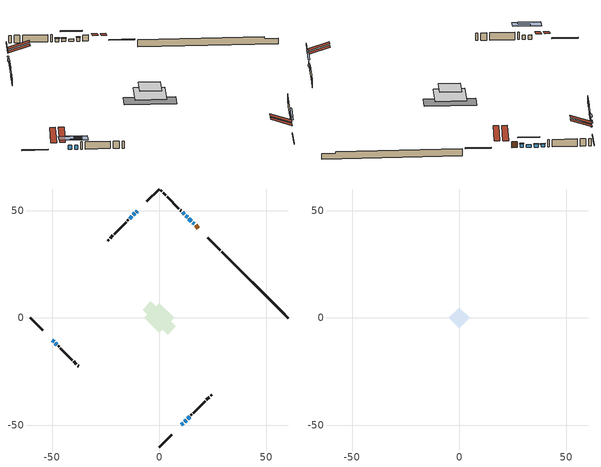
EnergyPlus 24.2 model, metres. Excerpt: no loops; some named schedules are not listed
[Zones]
conditioned space
 floor adiabatic (AdiabaticFloorConstruction): -6.9,0 0,6.9 6.9,0 0,-6.9 z0.92
 floor foundation (Slab1 construction): -7.76,3.92 -3.92,7.76 7.76,-3.92 3.92,-7.76 z-1.52
 wall outside (RimJoist1 construction): 0,-60.22 5.82,-54.4 / -60.22,0 -54.4,-5.82 / 0,60.22 -5.82,54.4 / 28.53,31.69 22.71,37.51 z0.92:1.22
 wall outside (AdiabaticWallConstruction 1): 18.24,41.99 16.95,43.27 z0.92:2.95
 wall outside (AdiabaticWallConstruction): 16.29,43.93 15.64,44.58 z0.92:2.06; -49.93,-10.29 -49.1,-11.12 / -10.29,49.93 -10.76,49.46 / -48.45,-11.78 -47.83,-12.39 z0.92:2.34; 14.99,45.23 13.87,46.35 / 11.85,-48.37 12.53,-47.69 z0.92:1.71; 10.29,-49.93 11.19,-49.03 z0.92:1.43; 13.22,47 12.37,47.85 / 13.19,-47.03 14.14,-46.08 z0.92:1.86; 11.72,48.51 10.91,49.32 / -11.42,48.8 -12.1,48.12 z0.92:1.89; -12.76,47.46 -13.8,46.42 z0.92:2.95
 wall outside (Wall1 construction): 14.8,-45.42 15.18,-45.05 / -47.18,-13.05 -46.8,-13.42 / -14.46,45.76 -14.83,45.39 / 10.25,49.97 9.87,50.35 z0.92:3.36
 wall outside (Wall2 construction): 15.83,-44.39 21.38,-38.84 / -46.14,-14.08 -40.6,-19.63 / -15.49,44.73 -21.04,39.18 / 9.22,51 3.67,56.55 z0.92:3.36
 wall outside (Wall3 construction): 22.04,-38.18 23.28,-36.94 / -39.94,-20.28 -38.7,-21.52 / -21.7,38.53 -22.94,37.29 / 3.01,57.21 1.77,58.45 z0.92:3.36
 wall outside (Wall4 construction): 23.94,-36.29 24.39,-35.83 / -38.04,-22.18 -37.58,-22.64 / -23.59,36.63 -24.05,36.17 / 1.11,59.11 0.66,59.57 z0.92:3.36
 wall foundation (FoundationWall1 construction): 29.19,31.04,-1.52 29.19,31.04,0.92 57.12,3.1,0.92 57.12,3.1,0.32 60.22,0,0.32 60.22,0,-1.52
 window (WindowConstruction): 16.29,43.93 15.64,44.58 z0.92:2.06
 window (WindowConstruction 8): -49.93,-10.3 -49.1,-11.12 z0.92:2.34
 window (WindowConstruction 9): 14.99,45.23 13.87,46.35 z0.92:1.71
 window (WindowConstruction 10): 10.3,-49.93 11.19,-49.03 z0.92:1.43
 window (WindowConstruction 11): 11.85,-48.37 12.53,-47.69 z0.92:1.71
 window (WindowConstruction 1): 13.22,47.01 12.37,47.85 z0.92:1.86
 window (WindowConstruction 2): 11.72,48.51 10.91,49.32 z0.92:1.89
 window (WindowConstruction 3): -10.3,49.93 -10.76,49.46 z0.92:2.34
 window (WindowConstruction 4): -11.42,48.8 -12.1,48.12 z0.92:1.89
 window (WindowConstruction 5): -12.76,47.46 -13.8,46.42 z0.92:2.95
 window (WindowConstruction 6): 13.19,-47.03 14.14,-46.08 z0.92:1.86
 window (WindowConstruction 7): -48.44,-11.78 -47.83,-12.39 z0.92:2.34
 door (Door): 18.23,41.99 16.95,43.27 z0.92:2.95
 ceiling adiabatic (AdiabaticFloorConstruction): 0,-6.9 6.9,0 0,6.9 -6.9,0 z0.92
 roof outside (Roof2 construction): 9.64,-50.58,3.36 4.89,-45.83,5.6 3.63,-47.08,5.6 8.39,-51.84,3.36; -50.58,-9.64,3.36 -45.83,-4.89,5.6 -47.08,-3.63,5.6 -51.84,-8.39,3.36; -9.64,50.58,3.36 -4.89,45.83,5.6 -3.63,47.08,5.6 -8.39,51.84,3.36; 18.89,41.33,3.36 14.14,36.58,5.6 15.39,35.33,5.6 20.14,40.08,3.36
attic - vented
 floor to conditioned space (Floor1 construction Reversed): -4.88,0 0,4.88 4.88,0 0,-4.88 z3.36
 roof outside (Roof1 construction): 7.73,-52.49,3.36 2.98,-47.74,5.6 1.72,-48.99,5.6 6.48,-53.75,3.36; -52.49,-7.73,3.36 -47.74,-2.98,5.6 -48.99,-1.72,5.6 -53.75,-6.48,3.36; -7.73,52.49,3.36 -2.98,47.74,5.6 -1.72,48.99,5.6 -6.48,53.75,3.36; 20.8,39.42,3.36 16.05,34.67,5.6 17.3,33.42,5.6 22.05,38.17,3.36
shading: 15.5,44.72 16.43,43.79 16.72,44.08 15.79,45.01 z2.26; -46.94,-13.28 -52.08,-8.14 -54.24,-10.3 -49.1,-15.44 z5.39; 12.01,48.21 16.85,43.37 17.15,43.66 12.3,48.51 z4.35; 13.06,-47.16 8.43,-51.79 8.72,-52.08 13.35,-47.45 z4.07; 14.4,-45.82 9.98,-50.24 10.27,-50.53 14.69,-46.11 z4.35; 12.23,47.99 13.36,46.86 13.65,47.15 12.52,48.28 z2.06; 10.76,49.46 11.86,48.36 12.15,48.66 11.06,49.75 z2.09; -10.9,49.32 -10.15,50.07 -10.44,50.36 -11.2,49.61 z2.54; -12.25,47.98 -11.28,48.94 -11.57,49.24 -12.54,48.27 z2.09; -13.94,46.28 -12.62,47.6 -12.91,47.9 -14.23,46.57 z3.15; 14.29,-45.94 13.05,-47.17 13.34,-47.46 14.58,-46.23 z2.06; -45.68,-14.55 -50.6,-9.62 -52.76,-11.78 -47.83,-16.7 z5.39
[Building]
Building 1: Terrain=Suburbs
[Site:Location]
Edmonton Intl AP_AB: Latitude {deg}=53.31; Longitude {deg}=-113.58; Time Zone {hr}=-7; Elevation {m}=723; Keep Site Location Information=Yes
[Site:GroundTemperature:Shallow]
-1.56185, -3.61833, -3.78302, -2.80711, 1.11059, 5.01004, 8.39065, 10.5322, 10.7141, 8.97234, 5.67794, 1.89811
[Site:WaterMainsTemperature]
Calculation Method=Schedule; Temperature Schedule=mains temperature schedule
[Material] Roughness=Rough; Thermal Absorptance=0.9
Name | Thickness {m} | Conductivity {W/m-K} | Density {kg/m3} | Specific Heat {J/kg-K} | Solar Absorptance | Visible Absorptance
asphalt or fiberglass shingles | 0.00635 | 0.162714 | 1121.4 | 1465.45 | 0.4 | 0.4
ceiling loosefill ins | 0.169333 | 0.0480833 | 16.02 | 1046.75 | 0.7 | 0.7
ceiling stud and cavity | 0.1397 | 0.159632 | 65.682 | 1177.47 | 0.7 | 0.7
concrete 4.0 in. | 0.1016 | 1.803125 | 2242.8 | 837.4 | 0.7 | 0.7
concrete 8.0 in. | 0.2032 | 1.803125 | 2242.8 | 837.4 | 0.7 | 0.7
door material | 0.04445 | 0.053851 | 512.64 | 1214.23 | 0.7 | 0.7
exterior vertical ins | 0.0460229 | 0.029427 | 32.04 | 1214.23 | 0.7 | 0.7
floor covering | 0.0127 | 0.0433444 | 54.468 | 1339.84 | 0.6 | 0.6
floor rigid ins; wall rigid ins 1 | 0.512978 | 0.029427 | 32.04 | 1214.23 | 0.7 | 0.7
floor stud and cavity | 0.1397 | 1.75129 | 37.0049 | 1207.88 | 0.7 | 0.7
furniture material conditioned space 1 | 0.1524 | 0.115458 | 640.8 | 1214.23 | 0.6 | 0.6
gypsum board | 0.0127 | 0.160291 | 801 | 837.4 | 0.6 | 0.6
gypsum board 1 | 0.0127 | 0.160291 | 801 | 837.4 | 0.7 | 0.7
osb sheathing 0.5 in. | 0.0127 | 0.115458 | 512.64 | 1214.23 | 0.7 | 0.7
osb sheathing 0.75 in. | 0.01905 | 0.115458 | 512.64 | 1214.23 | 0.7 | 0.7
osb sheathing 2.0 in. | 0.0508 | 0.115458 | 512.64 | 1214.23 | 0.7 | 0.7
rim joist stud and cavity | 0.0508 | 0.0296634 | 125.044 | 1163.47 | 0.6 | 0.6
roof stud and cavity | 0.2032 | 0.118385 | 78.34581 | 1123.46 | 0.7 | 0.7
wall rigid ins | 0.051816 | 0.029427 | 32.04 | 1214.23 | 0.7 | 0.7
wall stud and cavity | 0.1397 | 0.34952 | 139.0536 | 1170.24 | 0.7 | 0.7
wall stud and cavity 1 | 0.1397 | 0.217966 | 139.0536 | 1170.24 | 0.7 | 0.7
wall stud and cavity 2 | 0.1397 | 0.413238 | 139.0536 | 1170.24 | 0.7 | 0.7
wall stud and cavity 3 | 0.1397 | 0.306335 | 139.0536 | 1170.24 | 0.7 | 0.7
wall stud and cavity 4 | 0.0889 | 0.380278 | 52.3479 | 1209.89 | 0.7 | 0.7
wall stud and cavity 5 | 0.0889 | 0.391764 | 83.0341 | 1211.67 | 0.7 | 0.7
wood siding | 0.0254 | 0.102417 | 544.68 | 1172.36 | 0.4 | 0.4
wood siding 1; wood siding 2; wood siding 3 | 0.0254 | 0.102417 | 544.68 | 1172.36 | 0.7 | 0.7
[WindowMaterial:SimpleGlazingSystem]
Name | U-Factor {W/m2-K} | Solar Heat Gain Coefficient
WindowMaterial | 2.26779 | 0.39
WindowMaterial 1 | 2.99742 | 0.54
WindowMaterial 10 | 3.006501 | 0.5
WindowMaterial 11 | 3.02467 | 0.5
WindowMaterial 2 | 3.00026 | 0.54
WindowMaterial 3 | 2.97414 | 0.55
WindowMaterial 4 | 3.01842 | 0.52
WindowMaterial 5 | 2.98833 | 0.58
WindowMaterial 6 | 2.986628 | 0.55
WindowMaterial 7 | 2.2712 | 0.39
WindowMaterial 8 | 2.01455 | 0.44
WindowMaterial 9 | 2.98606 | 0.55
[Construction]
AdiabaticFloorConstruction: floor stud and cavity, floor rigid ins, osb sheathing 0.75 in., floor covering
AdiabaticWallConstruction: wood siding 2, wall rigid ins 1, wall stud and cavity 4, gypsum board
AdiabaticWallConstruction 1: wood siding 3, wall rigid ins 1, wall stud and cavity 4, gypsum board
Door: door material
Floor1 construction Reversed: gypsum board, ceiling stud and cavity, ceiling loosefill ins
FoundationWall1 construction: concrete 8.0 in., gypsum board 1
furniture construction conditioned space 1: furniture material conditioned space 1
PartitionWallConstruction: gypsum board, wall stud and cavity 5, gypsum board
RimJoist1 construction: wood siding 1, osb sheathing 2.0 in., rim joist stud and cavity
Roof1 construction: asphalt or fiberglass shingles
Roof2 construction: asphalt or fiberglass shingles, osb sheathing 0.75 in., roof stud and cavity, gypsum board
Slab1 construction: concrete 4.0 in.
Wall1 construction: wood siding, wall rigid ins, osb sheathing 0.5 in., wall stud and cavity, gypsum board
Wall2 construction: wood siding, wall rigid ins, osb sheathing 0.5 in., wall stud and cavity 1, gypsum board
Wall3 construction: wood siding, wall rigid ins, osb sheathing 0.5 in., wall stud and cavity 2, gypsum board
Wall4 construction: wood siding, wall rigid ins, osb sheathing 0.5 in., wall stud and cavity 3, gypsum board
WindowConstruction: WindowMaterial
WindowConstruction 1: WindowMaterial 1
WindowConstruction 10: WindowMaterial 10
WindowConstruction 11: WindowMaterial 11
WindowConstruction 2: WindowMaterial 2
WindowConstruction 3: WindowMaterial 3
WindowConstruction 4: WindowMaterial 4
WindowConstruction 5: WindowMaterial 5
WindowConstruction 6: WindowMaterial 6
WindowConstruction 7: WindowMaterial 7
WindowConstruction 8: WindowMaterial 8
WindowConstruction 9: WindowMaterial 9
[Zone] Multiplier=1; Part of Total Floor Area=Yes
Name | Volume {m3}
attic - vented | 17.3249
conditioned space | 487.4
[Space]
Name | Zone | Volume {m3}
attic - vented 1 | attic - vented | 17.3249
conditioned space 1 | conditioned space | 487.4
[ZoneInfiltration:EffectiveLeakageArea]
infil attic - vented 1: Zone or Space=attic - vented 1; Schedule=Always On Discrete; Effective Air Leakage Area {cm2}=1656.7; Stack Coefficient=0.000155813; Wind Coefficient=8.43377e-06
[ZoneMixing]
whole house fan mix: Zone or Space=attic - vented; Schedule=Always On Continuous; Design Flow Rate Calculation Method=Flow/Zone; Design Flow Rate {m3/s}=0; Source Zone or Space=conditioned space
[SurfaceProperty:ExposedFoundationPerimeter]
Slab1: Exposed Perimeter Calculation Method=TotalExposedPerimeter; Total Exposed Perimeter {m}=43.891
[InternalMass] Zone or ZoneList=conditioned space; Space or SpaceList=conditioned space 1
Name | Construction | Surface Area {m2}
furniture mass conditioned space 1 | furniture construction conditioned space 1 | 73.968
partition wall mass | PartitionWallConstruction | 184.92
[Lights]
interior lighting: Zone or ZoneList or Space or SpaceList=conditioned space 1; Schedule=interior lighting schedule; Design Level Calculation Method=LightingLevel; Lighting Level {W}=343.2; Return Air Fraction=0; Fraction Radiant=0.6; Fraction Visible=0.2; Fraction Replaceable=1
[People]
occupants: Zone or ZoneList or Space or SpaceList=conditioned space 1; Number of People Schedule=occupants schedule; Number of People Calculation Method=People; Number of People=3; Fraction Radiant=0.314171; Sensible Heat Fraction=0.56303; Activity Level Schedule=occupants activity schedule; Carbon Dioxide Generation Rate {m3/s-W}=0; Enable ASHRAE 55 Comfort Warnings=No; Mean Radiant Temperature Calculation Type=EnclosureAveraged
[ElectricEquipment] Zone or ZoneList or Space or SpaceList=conditioned space 1; Design Level Calculation Method=EquipmentLevel
Name | Schedule | Design Level {W} | Fraction Latent | Fraction Radiant | Fraction Lost
clothes dryer | clothes dryer schedule | 140.772 | 0.015 | 0.081 | 0.85
clothes washer | clothes washer schedule | 32.1985 | 0.03 | 0.162 | 0.7
cooking range | cooking range schedule | 215.147 | 0.08 | 0.432 | 0.2
dishwasher | dishwasher schedule | 66.8632 | 0.3 | 0.18 | 0.4
fridge | fridge schedule | 72.9452 | 0 | 0.6 | 0
mech vent bath fan 0 | mech vent bath fan 0 schedule | 50.2 | 0 | 0 | 1
mech vent bath fan 1 | mech vent bath fan 1 schedule | 50.2 | 0 | 0 | 1
mech vent house fan | mech vent house fan schedule | 0 | 0 | 0 | 1
mech vent house fan cfis | mech vent house fan cfis schedule | 0 | 0 | 0 | 0
mech vent range fan 0 | mech vent range fan 0 schedule | 57 | 0 | 0 | 1
misc plug loads | misc plug loads schedule | 494.7 | 0.045 | 0.513 | 0.1
whole house fan | Always On Discrete | 0 | 0 | 0 | 1
[OtherEquipment] Zone or ZoneList or Space or SpaceList=conditioned space 1; Design Level Calculation Method=EquipmentLevel
Name | Fuel Type | Schedule | Design Level {W} | Fraction Latent | Fraction Radiant | Fraction Lost
clothes dryer 1 | Electricity | clothes dryer schedule | 0 | 0.015 | 0.081 | 0.85
cooking range 1 | Electricity | cooking range schedule | 0 | 0.08 | 0.432 | 0.2
general water use latent | None | general water use schedule | 62.594 | 1 | 0 | 0
general water use sensible | None | general water use schedule | -61.6891 | 0 | 0.6 | 0
mech vent house fan latent load | None | Always On Discrete | 0 | 1 | 0 | 0
mech vent house fan sensible load | None | Always On Discrete | 0 | 0 | 0 | 0
water heater energy adjustment1 | NaturalGas | Always On Discrete | 0.01 | 0 | 0 | 1
[ZoneInfiltration:DesignFlowRate] Zone or ZoneList or Space or SpaceList=conditioned space 1; Schedule=Always On Discrete; Design Flow Rate Calculation Method=Flow/Zone; Design Flow Rate {m3/s}=0
infil flow; natural vent flow; whole house fan flow
[Foundation:Kiva]
Foundation Kiva 1: Initial Indoor Air Temperature {C}=18; Wall Height Above Grade {m}=0.919978; Wall Depth Below Slab {m}=0.2032; Custom Block Material Name 1=exterior vertical ins; Custom Block Depth 1 {m}=2.43998; Custom Block X Position 1 {m}=0.2159; Custom Block Z Position 1 {m}=0
[Foundation:Kiva:Settings]
Soil Conductivity {W/m-K}=0.849921; Soil Density {kg/m3}=1842.3; Soil Specific Heat {J/kg-K}=418.7; Ground Solar Absorptivity=0.9; Ground Thermal Absorptivity=0.9; Ground Surface Roughness {m}=0.03; Far-Field Width {m}=40; Deep-Ground Boundary Condition=ZeroFlux; Deep-Ground Depth {m}=40; Minimum Cell Dimension {m}=0.2; Maximum Cell Growth Coefficient=3; Simulation Timestep=Timestep
[Exterior:Lights]
exterior lighting: Schedule=exterior lighting schedule; Design Level {W}=75.6
[Schedule:Constant]
Name | Hourly Value
Always On Continuous; mech vent house fan schedule; mech vent house fan cfis schedule; Always On Discrete | 1
occupants activity schedule | 117.228
fridge schedule | 0
[Schedule:Week:Daily]
interior lighting schedule Week Rule - Jan1-Jan27: interior lighting schedule day, interior lighting schedule day, interior lighting schedule day, interior lighting schedule day, interior lighting schedule day, interior lighting schedule day, interior lighting schedule day, interior lighting schedule default day, interior lighting schedule default day, interior lighting schedule default day, interior lighting schedule default day, interior lighting schedule default day
interior lighting schedule Week Rule - Jan28-Feb3: interior lighting schedule day, interior lighting schedule day, interior lighting schedule day, interior lighting schedule day, interior lighting schedule day 1, interior lighting schedule day 1, interior lighting schedule day 1, interior lighting schedule default day, interior lighting schedule default day, interior lighting schedule default day, interior lighting schedule default day, interior lighting schedule default day
interior lighting schedule Week Rule - Feb4-Feb24: interior lighting schedule day 1, interior lighting schedule day 1, interior lighting schedule day 1, interior lighting schedule day 1, interior lighting schedule day 1, interior lighting schedule day 1, interior lighting schedule day 1, interior lighting schedule default day, interior lighting schedule default day, interior lighting schedule default day, interior lighting schedule default day, interior lighting schedule default day
interior lighting schedule Week Rule - Feb25-Mar3: interior lighting schedule day 1, interior lighting schedule day 1, interior lighting schedule day 1, interior lighting schedule day 1, interior lighting schedule day 2, interior lighting schedule day 2, interior lighting schedule day 2, interior lighting schedule default day, interior lighting schedule default day, interior lighting schedule default day, interior lighting schedule default day, interior lighting schedule default day
interior lighting schedule Week Rule - Mar4-Mar31: interior lighting schedule day 2, interior lighting schedule day 2, interior lighting schedule day 2, interior lighting schedule day 2, interior lighting schedule day 2, interior lighting schedule day 2, interior lighting schedule day 2, interior lighting schedule default day, interior lighting schedule default day, interior lighting schedule default day, interior lighting schedule default day, interior lighting schedule default day
interior lighting schedule Week Rule - Apr1-Apr28: interior lighting schedule day 3, interior lighting schedule day 3, interior lighting schedule day 3, interior lighting schedule day 3, interior lighting schedule day 3, interior lighting schedule day 3, interior lighting schedule day 3, interior lighting schedule default day, interior lighting schedule default day, interior lighting schedule default day, interior lighting schedule default day, interior lighting schedule default day
interior lighting schedule Week Rule - Apr29-May5: interior lighting schedule day 3, interior lighting schedule day 3, interior lighting schedule day 4, interior lighting schedule day 4, interior lighting schedule day 4, interior lighting schedule day 4, interior lighting schedule day 4, interior lighting schedule default day, interior lighting schedule default day, interior lighting schedule default day, interior lighting schedule default day, interior lighting schedule default day
interior lighting schedule Week Rule - May6-May26: interior lighting schedule day 4, interior lighting schedule day 4, interior lighting schedule day 4, interior lighting schedule day 4, interior lighting schedule day 4, interior lighting schedule day 4, interior lighting schedule day 4, interior lighting schedule default day, interior lighting schedule default day, interior lighting schedule default day, interior lighting schedule default day, interior lighting schedule default day
interior lighting schedule Week Rule - May27-Jun2: interior lighting schedule day 4, interior lighting schedule day 4, interior lighting schedule day 4, interior lighting schedule day 4, interior lighting schedule day 4, interior lighting schedule day 5, interior lighting schedule day 5, interior lighting schedule default day, interior lighting schedule default day, interior lighting schedule default day, interior lighting schedule default day, interior lighting schedule default day
interior lighting schedule Week Rule - Jun3-Jun30: interior lighting schedule day 5, interior lighting schedule day 5, interior lighting schedule day 5, interior lighting schedule day 5, interior lighting schedule day 5, interior lighting schedule day 5, interior lighting schedule day 5, interior lighting schedule default day, interior lighting schedule default day, interior lighting schedule default day, interior lighting schedule default day, interior lighting schedule default day
interior lighting schedule Week Rule - Jul1-Jul28: interior lighting schedule day 6, interior lighting schedule day 6, interior lighting schedule day 6, interior lighting schedule day 6, interior lighting schedule day 6, interior lighting schedule day 6, interior lighting schedule day 6, interior lighting schedule default day, interior lighting schedule default day, interior lighting schedule default day, interior lighting schedule default day, interior lighting schedule default day
interior lighting schedule Week Rule - Jul29-Aug4: interior lighting schedule day 6, interior lighting schedule day 6, interior lighting schedule day 6, interior lighting schedule day 7, interior lighting schedule day 7, interior lighting schedule day 7, interior lighting schedule day 7, interior lighting schedule default day, interior lighting schedule default day, interior lighting schedule default day, interior lighting schedule default day, interior lighting schedule default day
interior lighting schedule Week Rule - Aug5-Aug25: interior lighting schedule day 7, interior lighting schedule day 7, interior lighting schedule day 7, interior lighting schedule day 7, interior lighting schedule day 7, interior lighting schedule day 7, interior lighting schedule day 7, interior lighting schedule default day, interior lighting schedule default day, interior lighting schedule default day, interior lighting schedule default day, interior lighting schedule default day
interior lighting schedule Week Rule - Aug26-Sep1: interior lighting schedule day 7, interior lighting schedule day 7, interior lighting schedule day 7, interior lighting schedule day 7, interior lighting schedule day 7, interior lighting schedule day 7, interior lighting schedule day 8, interior lighting schedule default day, interior lighting schedule default day, interior lighting schedule default day, interior lighting schedule default day, interior lighting schedule default day
interior lighting schedule Week Rule - Sep2-Sep29: interior lighting schedule day 8, interior lighting schedule day 8, interior lighting schedule day 8, interior lighting schedule day 8, interior lighting schedule day 8, interior lighting schedule day 8, interior lighting schedule day 8, interior lighting schedule default day, interior lighting schedule default day, interior lighting schedule default day, interior lighting schedule default day, interior lighting schedule default day
interior lighting schedule Week Rule - Sep30-Oct6: interior lighting schedule day 8, interior lighting schedule day 9, interior lighting schedule day 9, interior lighting schedule day 9, interior lighting schedule day 9, interior lighting schedule day 9, interior lighting schedule day 9, interior lighting schedule default day, interior lighting schedule default day, interior lighting schedule default day, interior lighting schedule default day, interior lighting schedule default day
interior lighting schedule Week Rule - Oct7-Oct27: interior lighting schedule day 9, interior lighting schedule day 9, interior lighting schedule day 9, interior lighting schedule day 9, interior lighting schedule day 9, interior lighting schedule day 9, interior lighting schedule day 9, interior lighting schedule default day, interior lighting schedule default day, interior lighting schedule default day, interior lighting schedule default day, interior lighting schedule default day
interior lighting schedule Week Rule - Oct28-Nov3: interior lighting schedule day 9, interior lighting schedule day 9, interior lighting schedule day 9, interior lighting schedule day 9, interior lighting schedule day 10, interior lighting schedule day 10, interior lighting schedule day 10, interior lighting schedule default day, interior lighting schedule default day, interior lighting schedule default day, interior lighting schedule default day, interior lighting schedule default day
interior lighting schedule Week Rule - Nov4-Nov24: interior lighting schedule day 10, interior lighting schedule day 10, interior lighting schedule day 10, interior lighting schedule day 10, interior lighting schedule day 10, interior lighting schedule day 10, interior lighting schedule day 10, interior lighting schedule default day, interior lighting schedule default day, interior lighting schedule default day, interior lighting schedule default day, interior lighting schedule default day
interior lighting schedule Week Rule - Nov25-Dec1: interior lighting schedule day 10, interior lighting schedule day 10, interior lighting schedule day 10, interior lighting schedule day 10, interior lighting schedule day 10, interior lighting schedule day 10, interior lighting schedule day 11, interior lighting schedule default day, interior lighting schedule default day, interior lighting schedule default day, interior lighting schedule default day, interior lighting schedule default day
interior lighting schedule Week Rule - Dec2-Dec31: interior lighting schedule day 11, interior lighting schedule day 11, interior lighting schedule day 11, interior lighting schedule day 11, interior lighting schedule day 11, interior lighting schedule day 11, interior lighting schedule day 11, interior lighting schedule default day, interior lighting schedule default day, interior lighting schedule default day, interior lighting schedule default day, interior lighting schedule default day
occupants schedule Week Rule - Jan1-Dec31: occupants schedule day, occupants schedule day, occupants schedule day, occupants schedule day, occupants schedule day, occupants schedule day, occupants schedule day, occupants schedule default day, occupants schedule default day, occupants schedule default day, occupants schedule default day, occupants schedule default day
clothes dryer schedule Week Rule - Jan1-Dec31: clothes dryer schedule day, clothes dryer schedule day, clothes dryer schedule day, clothes dryer schedule day, clothes dryer schedule day, clothes dryer schedule day, clothes dryer schedule day, clothes dryer schedule default day, clothes dryer schedule default day, clothes dryer schedule default day, clothes dryer schedule default day, clothes dryer schedule default day
clothes washer schedule Week Rule - Jan1-Dec31: clothes washer schedule day, clothes washer schedule day, clothes washer schedule day, clothes washer schedule day, clothes washer schedule day, clothes washer schedule day, clothes washer schedule day, clothes washer schedule default day, clothes washer schedule default day, clothes washer schedule default day, clothes washer schedule default day, clothes washer schedule default day
cooking range schedule Week Rule - Jan1-Dec31: cooking range schedule day, cooking range schedule day, cooking range schedule day, cooking range schedule day, cooking range schedule day, cooking range schedule day, cooking range schedule day, cooking range schedule default day, cooking range schedule default day, cooking range schedule default day, cooking range schedule default day, cooking range schedule default day
dishwasher schedule Week Rule - Jan1-Dec31: dishwasher schedule day, dishwasher schedule day, dishwasher schedule day, dishwasher schedule day, dishwasher schedule day, dishwasher schedule day, dishwasher schedule day, dishwasher schedule default day, dishwasher schedule default day, dishwasher schedule default day, dishwasher schedule default day, dishwasher schedule default day
mech vent bath fan 0 schedule Week Rule - Jan1-Dec31: mech vent bath fan 0 schedule day, mech vent bath fan 0 schedule day, mech vent bath fan 0 schedule day, mech vent bath fan 0 schedule day, mech vent bath fan 0 schedule day, mech vent bath fan 0 schedule day, mech vent bath fan 0 schedule day, mech vent bath fan 0 schedule default day, mech vent bath fan 0 schedule default day, mech vent bath fan 0 schedule default day, mech vent bath fan 0 schedule default day, mech vent bath fan 0 schedule default day
mech vent bath fan 1 schedule Week Rule - Jan1-Dec31: mech vent bath fan 1 schedule day, mech vent bath fan 1 schedule day, mech vent bath fan 1 schedule day, mech vent bath fan 1 schedule day, mech vent bath fan 1 schedule day, mech vent bath fan 1 schedule day, mech vent bath fan 1 schedule day, mech vent bath fan 1 schedule default day, mech vent bath fan 1 schedule default day, mech vent bath fan 1 schedule default day, mech vent bath fan 1 schedule default day, mech vent bath fan 1 schedule default day
mech vent range fan 0 schedule Week Rule - Jan1-Dec31: mech vent range fan 0 schedule day, mech vent range fan 0 schedule day, mech vent range fan 0 schedule day, mech vent range fan 0 schedule day, mech vent range fan 0 schedule day, mech vent range fan 0 schedule day, mech vent range fan 0 schedule day, mech vent range fan 0 schedule default day, mech vent range fan 0 schedule default day, mech vent range fan 0 schedule default day, mech vent range fan 0 schedule default day, mech vent range fan 0 schedule default day
misc plug loads schedule Week Rule - Jan1-Dec31: misc plug loads schedule day, misc plug loads schedule day, misc plug loads schedule day, misc plug loads schedule day, misc plug loads schedule day, misc plug loads schedule day, misc plug loads schedule day, misc plug loads schedule default day, misc plug loads schedule default day, misc plug loads schedule default day, misc plug loads schedule default day, misc plug loads schedule default day
general water use schedule Week Rule - Jan1-Dec31: general water use schedule day, general water use schedule day, general water use schedule day, general water use schedule day, general water use schedule day, general water use schedule day, general water use schedule day, general water use schedule default day, general water use schedule default day, general water use schedule default day, general water use schedule default day, general water use schedule default day
exterior lighting schedule Week Rule - Jan1-Jan27: exterior lighting schedule day, exterior lighting schedule day, exterior lighting schedule day, exterior lighting schedule day, exterior lighting schedule day, exterior lighting schedule day, exterior lighting schedule day, exterior lighting schedule default day, exterior lighting schedule default day, exterior lighting schedule default day, exterior lighting schedule default day, exterior lighting schedule default day
exterior lighting schedule Week Rule - Jan28-Feb3: exterior lighting schedule day, exterior lighting schedule day, exterior lighting schedule day, exterior lighting schedule day, exterior lighting schedule day 1, exterior lighting schedule day 1, exterior lighting schedule day 1, exterior lighting schedule default day, exterior lighting schedule default day, exterior lighting schedule default day, exterior lighting schedule default day, exterior lighting schedule default day
exterior lighting schedule Week Rule - Feb4-Feb24: exterior lighting schedule day 1, exterior lighting schedule day 1, exterior lighting schedule day 1, exterior lighting schedule day 1, exterior lighting schedule day 1, exterior lighting schedule day 1, exterior lighting schedule day 1, exterior lighting schedule default day, exterior lighting schedule default day, exterior lighting schedule default day, exterior lighting schedule default day, exterior lighting schedule default day
exterior lighting schedule Week Rule - Feb25-Mar3: exterior lighting schedule day 1, exterior lighting schedule day 1, exterior lighting schedule day 1, exterior lighting schedule day 1, exterior lighting schedule day 2, exterior lighting schedule day 2, exterior lighting schedule day 2, exterior lighting schedule default day, exterior lighting schedule default day, exterior lighting schedule default day, exterior lighting schedule default day, exterior lighting schedule default day
exterior lighting schedule Week Rule - Mar4-Mar31: exterior lighting schedule day 2, exterior lighting schedule day 2, exterior lighting schedule day 2, exterior lighting schedule day 2, exterior lighting schedule day 2, exterior lighting schedule day 2, exterior lighting schedule day 2, exterior lighting schedule default day, exterior lighting schedule default day, exterior lighting schedule default day, exterior lighting schedule default day, exterior lighting schedule default day
exterior lighting schedule Week Rule - Apr1-Apr28: exterior lighting schedule day 3, exterior lighting schedule day 3, exterior lighting schedule day 3, exterior lighting schedule day 3, exterior lighting schedule day 3, exterior lighting schedule day 3, exterior lighting schedule day 3, exterior lighting schedule default day, exterior lighting schedule default day, exterior lighting schedule default day, exterior lighting schedule default day, exterior lighting schedule default day
exterior lighting schedule Week Rule - Apr29-May5: exterior lighting schedule day 3, exterior lighting schedule day 3, exterior lighting schedule day 4, exterior lighting schedule day 4, exterior lighting schedule day 4, exterior lighting schedule day 4, exterior lighting schedule day 4, exterior lighting schedule default day, exterior lighting schedule default day, exterior lighting schedule default day, exterior lighting schedule default day, exterior lighting schedule default day
exterior lighting schedule Week Rule - May6-May26: exterior lighting schedule day 4, exterior lighting schedule day 4, exterior lighting schedule day 4, exterior lighting schedule day 4, exterior lighting schedule day 4, exterior lighting schedule day 4, exterior lighting schedule day 4, exterior lighting schedule default day, exterior lighting schedule default day, exterior lighting schedule default day, exterior lighting schedule default day, exterior lighting schedule default day
exterior lighting schedule Week Rule - May27-Jun2: exterior lighting schedule day 4, exterior lighting schedule day 4, exterior lighting schedule day 4, exterior lighting schedule day 4, exterior lighting schedule day 4, exterior lighting schedule day 5, exterior lighting schedule day 5, exterior lighting schedule default day, exterior lighting schedule default day, exterior lighting schedule default day, exterior lighting schedule default day, exterior lighting schedule default day
exterior lighting schedule Week Rule - Jun3-Jun30: exterior lighting schedule day 5, exterior lighting schedule day 5, exterior lighting schedule day 5, exterior lighting schedule day 5, exterior lighting schedule day 5, exterior lighting schedule day 5, exterior lighting schedule day 5, exterior lighting schedule default day, exterior lighting schedule default day, exterior lighting schedule default day, exterior lighting schedule default day, exterior lighting schedule default day
exterior lighting schedule Week Rule - Jul1-Jul28: exterior lighting schedule day 6, exterior lighting schedule day 6, exterior lighting schedule day 6, exterior lighting schedule day 6, exterior lighting schedule day 6, exterior lighting schedule day 6, exterior lighting schedule day 6, exterior lighting schedule default day, exterior lighting schedule default day, exterior lighting schedule default day, exterior lighting schedule default day, exterior lighting schedule default day
exterior lighting schedule Week Rule - Jul29-Aug4: exterior lighting schedule day 6, exterior lighting schedule day 6, exterior lighting schedule day 6, exterior lighting schedule day 7, exterior lighting schedule day 7, exterior lighting schedule day 7, exterior lighting schedule day 7, exterior lighting schedule default day, exterior lighting schedule default day, exterior lighting schedule default day, exterior lighting schedule default day, exterior lighting schedule default day
exterior lighting schedule Week Rule - Aug5-Aug25: exterior lighting schedule day 7, exterior lighting schedule day 7, exterior lighting schedule day 7, exterior lighting schedule day 7, exterior lighting schedule day 7, exterior lighting schedule day 7, exterior lighting schedule day 7, exterior lighting schedule default day, exterior lighting schedule default day, exterior lighting schedule default day, exterior lighting schedule default day, exterior lighting schedule default day
exterior lighting schedule Week Rule - Aug26-Sep1: exterior lighting schedule day 7, exterior lighting schedule day 7, exterior lighting schedule day 7, exterior lighting schedule day 7, exterior lighting schedule day 7, exterior lighting schedule day 7, exterior lighting schedule day 8, exterior lighting schedule default day, exterior lighting schedule default day, exterior lighting schedule default day, exterior lighting schedule default day, exterior lighting schedule default day
exterior lighting schedule Week Rule - Sep2-Sep29: exterior lighting schedule day 8, exterior lighting schedule day 8, exterior lighting schedule day 8, exterior lighting schedule day 8, exterior lighting schedule day 8, exterior lighting schedule day 8, exterior lighting schedule day 8, exterior lighting schedule default day, exterior lighting schedule default day, exterior lighting schedule default day, exterior lighting schedule default day, exterior lighting schedule default day
[Schedule:Year]
interior lighting schedule: interior lighting schedule Week Rule - Jan1-Jan27, 1, 1, 1, 27, interior lighting schedule Week Rule - Jan28-Feb3, 1, 28, 2, 3, interior lighting schedule Week Rule - Feb4-Feb24, 2, 4, 2, 24, interior lighting schedule Week Rule - Feb25-Mar3, 2, 25, 3, 3, interior lighting schedule Week Rule - Mar4-Mar31, 3, 4, 3, 31, interior lighting schedule Week Rule - Apr1-Apr28, 4, 1, 4, 28, interior lighting schedule Week Rule - Apr29-May5, 4, 29, 5, 5, interior lighting schedule Week Rule - May6-May26, 5, 6, 5, 26, interior lighting schedule Week Rule - May27-Jun2, 5, 27, 6, 2, interior lighting schedule Week Rule - Jun3-Jun30, 6, 3, 6, 30, interior lighting schedule Week Rule - Jul1-Jul28, 7, 1, 7, 28, interior lighting schedule Week Rule - Jul29-Aug4, 7, 29, 8, 4, interior lighting schedule Week Rule - Aug5-Aug25, 8, 5, 8, 25, interior lighting schedule Week Rule - Aug26-Sep1, 8, 26, 9, 1, interior lighting schedule Week Rule - Sep2-Sep29, 9, 2, 9, 29, interior lighting schedule Week Rule - Sep30-Oct6, 9, 30, 10, 6, interior lighting schedule Week Rule - Oct7-Oct27, 10, 7, 10, 27, interior lighting schedule Week Rule - Oct28-Nov3, 10, 28, 11, 3, interior lighting schedule Week Rule - Nov4-Nov24, 11, 4, 11, 24, interior lighting schedule Week Rule - Nov25-Dec1, 11, 25, 12, 1, interior lighting schedule Week Rule - Dec2-Dec31, 12, 2, 12, 31
occupants schedule: occupants schedule Week Rule - Jan1-Dec31, 1, 1, 12, 31
clothes dryer schedule: clothes dryer schedule Week Rule - Jan1-Dec31, 1, 1, 12, 31
clothes washer schedule: clothes washer schedule Week Rule - Jan1-Dec31, 1, 1, 12, 31
cooking range schedule: cooking range schedule Week Rule - Jan1-Dec31, 1, 1, 12, 31
dishwasher schedule: dishwasher schedule Week Rule - Jan1-Dec31, 1, 1, 12, 31
mech vent bath fan 0 schedule: mech vent bath fan 0 schedule Week Rule - Jan1-Dec31, 1, 1, 12, 31
mech vent bath fan 1 schedule: mech vent bath fan 1 schedule Week Rule - Jan1-Dec31, 1, 1, 12, 31
mech vent range fan 0 schedule: mech vent range fan 0 schedule Week Rule - Jan1-Dec31, 1, 1, 12, 31
misc plug loads schedule: misc plug loads schedule Week Rule - Jan1-Dec31, 1, 1, 12, 31
general water use schedule: general water use schedule Week Rule - Jan1-Dec31, 1, 1, 12, 31
exterior lighting schedule: exterior lighting schedule Week Rule - Jan1-Jan27, 1, 1, 1, 27, exterior lighting schedule Week Rule - Jan28-Feb3, 1, 28, 2, 3, exterior lighting schedule Week Rule - Feb4-Feb24, 2, 4, 2, 24, exterior lighting schedule Week Rule - Feb25-Mar3, 2, 25, 3, 3, exterior lighting schedule Week Rule - Mar4-Mar31, 3, 4, 3, 31, exterior lighting schedule Week Rule - Apr1-Apr28, 4, 1, 4, 28, exterior lighting schedule Week Rule - Apr29-May5, 4, 29, 5, 5, exterior lighting schedule Week Rule - May6-May26, 5, 6, 5, 26, exterior lighting schedule Week Rule - May27-Jun2, 5, 27, 6, 2, exterior lighting schedule Week Rule - Jun3-Jun30, 6, 3, 6, 30, exterior lighting schedule Week Rule - Jul1-Jul28, 7, 1, 7, 28, exterior lighting schedule Week Rule - Jul29-Aug4, 7, 29, 8, 4, exterior lighting schedule Week Rule - Aug5-Aug25, 8, 5, 8, 25, exterior lighting schedule Week Rule - Aug26-Sep1, 8, 26, 9, 1, exterior lighting schedule Week Rule - Sep2-Sep29, 9, 2, 9, 29, exterior lighting schedule Week Rule - Sep30-Oct6, 9, 30, 10, 6, exterior lighting schedule Week Rule - Oct7-Oct27, 10, 7, 10, 27, exterior lighting schedule Week Rule - Oct28-Nov3, 10, 28, 11, 3, exterior lighting schedule Week Rule - Nov4-Nov24, 11, 4, 11, 24, exterior lighting schedule Week Rule - Nov25-Dec1, 11, 25, 12, 1, exterior lighting schedule Week Rule - Dec2-Dec31, 12, 2, 12, 31
[Schedule:Compact]
mains temperature schedule: Through: 01/01, For: AllDays, Until: 24:00, 3.97167, Through: 01/02, For: AllDays, Until: 24:00, 3.90778, Through: 01/03, For: AllDays, Until: 24:00, 3.84556, Through: 01/04, For: AllDays, Until: 24:00, 3.78389, Through: 01/05, For: AllDays, Until: 24:00, 3.72278, Through: 01/06, For: AllDays, Until: 24:00, 3.66278, Through: 01/07, For: AllDays, Until: 24:00, 3.60389, Through: 01/08, For: AllDays, Until: 24:00, 3.54556, Through: 01/09, For: AllDays, Until: 24:00, 3.48833, Through: 01/10, For: AllDays, Until: 24:00, 3.43167, Through: 01/11, For: AllDays, Until: 24:00, 3.37611, Through: 01/12, For: AllDays, Until: 24:00, 3.32167, Through: 01/13, For: AllDays, Until: 24:00, 3.26833, Through: 01/14, For: AllDays, Until: 24:00, 3.21556, Through: 01/15, For: AllDays, Until: 24:00, 3.16444, Through: 01/16, For: AllDays, Until: 24:00, 3.11389, Through: 01/17, For: AllDays, Until: 24:00, 3.06444, Through: 01/18, For: AllDays, Until: 24:00, 3.01611, Through: 01/19, For: AllDays, Until: 24:00, 2.96889, Through: 01/20, For: AllDays, Until: 24:00, 2.92278, Through: 01/21, For: AllDays, Until: 24:00, 2.87722, Through: 01/22, For: AllDays, Until: 24:00, 2.83333, Through: 01/23, For: AllDays, Until: 24:00, 2.79056, Through: 01/24, For: AllDays, Until: 24:00, 2.74889, Through: 01/25, For: AllDays, Until: 24:00, 2.70833, Through: 01/26, For: AllDays, Until: 24:00, 2.66889, Through: 01/27, For: AllDays, Until: 24:00, 2.63056, Through: 01/28, For: AllDays, Until: 24:00, 2.59333, Through: 01/29, For: AllDays, Until: 24:00, 2.55778, Through: 01/30, For: AllDays, Until: 24:00, 2.52278, Through: 01/31, For: AllDays, Until: 24:00, 2.48944, Through: 02/01, For: AllDays, Until: 24:00, 2.45722, Through: 02/02, For: AllDays, Until: 24:00, 2.42611, Through: 02/03, For: AllDays, Until: 24:00, 2.39667, Through: 02/04, For: AllDays, Until: 24:00, 2.36833, Through: 02/05, For: AllDays, Until: 24:00, 2.34111, Through: 02/06, For: AllDays, Until: 24:00, 2.315, Through: 02/07, For: AllDays, Until: 24:00, 2.29056, Through: 02/08, For: AllDays, Until: 24:00, 2.26722, Through: 02/09, For: AllDays, Until: 24:00, 2.245, Through: 02/10, For: AllDays, Until: 24:00, 2.22444, Through: 02/11, For: AllDays, Until: 24:00, 2.20444, Through: 02/12, For: AllDays, Until: 24:00, 2.18667, Through: 02/13, For: AllDays, Until: 24:00, 2.17, Through: 02/14, For: AllDays, Until: 24:00, 2.15444, Through: 02/15, For: AllDays, Until: 24:00, 2.14, Through: 02/16, For: AllDays, Until: 24:00, 2.12722, Through: 02/17, For: AllDays, Until: 24:00, 2.11556, Through: 02/18, For: AllDays, Until: 24:00, 2.10556, Through: 02/19, For: AllDays, Until: 24:00, 2.09667, Through: 02/20, For: AllDays, Until: 24:00, 2.08889, Through: 02/21, For: AllDays, Until: 24:00, 2.08278, Through: 02/22, For: AllDays, Until: 24:00, 2.07833, Through: 02/23, For: AllDays, Until: 24:00, 2.07444, Through: 02/24, For: AllDays, Until: 24:00, 2.07278, Through: 02/25, For: AllDays, Until: 24:00, 2.07167, Through: 02/26, For: AllDays, Until: 24:00, 2.07222, Through: 02/27, For: AllDays, Until: 24:00, 2.07444, Through: 02/28, For: AllDays, Until: 24:00, 2.07778, Through: 03/01, For: AllDays, Until: 24:00, 2.08222, Through: 03/02, For: AllDays, Until: 24:00, 2.08833, Through: 03/03, For: AllDays, Until: 24:00, 2.09556, Through: 03/04, For: AllDays, Until: 24:00, 2.10444, Through: 03/05, For: AllDays, Until: 24:00, 2.11444, Through: 03/06, For: AllDays, Until: 24:00, 2.12556, Through: 03/07, For: AllDays, Until: 24:00, 2.13833, Through: 03/08, For: AllDays, Until: 24:00, 2.15278, Through: 03/09, For: AllDays, Until: 24:00, 2.16778, Through: 03/10, For: AllDays, Until: 24:00, 2.18444, Through: 03/11, For: AllDays, Until: 24:00, 2.20278, Through: 03/12, For: AllDays, Until: 24:00, 2.22167, Through: 03/13, For: AllDays, Until: 24:00, 2.24278, Through: 03/14, For: AllDays, Until: 24:00, 2.26444, Through: 03/15, For: AllDays, Until: 24:00, 2.28778, Through: 03/16, For: AllDays, Until: 24:00, 2.31222, Through: 03/17, For: AllDays, Until: 24:00, 2.33778, Through: 03/18, For: AllDays, Until: 24:00, 2.365, Through: 03/19, For: AllDays, Until: 24:00, 2.39333, Through: 03/20, For: AllDays, Until: 24:00, 2.42278, Through: 03/21, For: AllDays, Until: 24:00, 2.45389, Through: 03/22, For: AllDays, Until: 24:00, 2.48611, Through: 03/23, For: AllDays, Until: 24:00, 2.51889, Through: 03/24, For: AllDays, Until: 24:00, 2.55389, Through: 03/25, For: AllDays, Until: 24:00, 2.58944, Through: 03/26, For: AllDays, Until: 24:00, 2.62611, Through: 03/27, For: AllDays, Until: 24:00, 2.66444, Through: 03/28, For: AllDays, Until: 24:00, 2.70389, Through: 03/29, For: AllDays, Until: 24:00, 2.74389, Through: 03/30, For: AllDays, Until: 24:00, 2.78556, Through: 03/31, For: AllDays, Until: 24:00, 2.82833, Through: 04/01, For: AllDays, Until: 24:00, 2.87222, Through: 04/02, For: AllDays, Until: 24:00, 2.91722, Through: 04/03, For: AllDays, Until: 24:00, 2.96333, Through: 04/04, For: AllDays, Until: 24:00, 3.01056, Through: 04/05, For: AllDays, Until: 24:00, 3.05889, Through: 04/06, For: AllDays, Until: 24:00, 3.10833, Through: 04/07, For: AllDays, Until: 24:00, 3.15833, Through: 04/08, For: AllDays, Until: 24:00, 3.21, Through: 04/09, For: AllDays, Until: 24:00, 3.26222, Through: 04/10, For: AllDays, Until: 24:00, 3.31556, Through: 04/11, For: AllDays, Until: 24:00, 3.37, Through: 04/12, For: AllDays, Until: 24:00, 3.42556, Through: 04/13, For: AllDays, Until: 24:00, 3.48167, Through: 04/14, For: AllDays, Until: 24:00, 3.53889, Through: 04/15, For: AllDays, Until: 24:00, 3.59722, Through: 04/16, For: AllDays, Until: 24:00, 3.65611, Through: 04/17, For: AllDays, Until: 24:00, 3.71611, Through: 04/18, For: AllDays, Until: 24:00, 3.77667, Through: 04/19, For: AllDays, Until: 24:00, 3.83833, Through: 04/20, For: AllDays, Until: 24:00, 3.90111, Through: 04/21, For: AllDays, Until: 24:00, 3.96444, Through: 04/22, For: AllDays, Until: 24:00, 4.02833, Through: 04/23, For: AllDays, Until: 24:00, 4.09333, Through: 04/24, For: AllDays, Until: 24:00, 4.15889, Through: 04/25, For: AllDays, Until: 24:00, 4.225, Through: 04/26, For: AllDays, Until: 24:00, 4.29222, Through: 04/27, For: AllDays, Until: 24:00, 4.36, Through: 04/28, For: AllDays, Until: 24:00, 4.42833, Through: 04/29, For: AllDays, Until: 24:00, 4.49722, Through: 04/30, For: AllDays, Until: 24:00, 4.56667, Through: 05/01, For: AllDays, Until: 24:00, 4.63722, Through: 05/02, For: AllDays, Until: 24:00, 4.70833, Through: 05/03, For: AllDays, Until: 24:00, 4.77944, Through: 05/04, For: AllDays, Until: 24:00, 4.85167, Through: 05/05, For: AllDays, Until: 24:00, 4.92389, Through: 05/06, For: AllDays, Until: 24:00, 4.99722, Through: 05/07, For: AllDays, Until: 24:00, 5.07056, Through: 05/08, For: AllDays, Until: 24:00, 5.145, Through: 05/09, For: AllDays, Until: 24:00, 5.21944, Through: 05/10, For: AllDays, Until: 24:00, 5.29389, Through: 05/11, For: AllDays, Until: 24:00, 5.36944, Through: 05/12, For: AllDays, Until: 24:00, 5.445, Through: 05/13, For: AllDays, Until: 24:00, 5.52111, Through: 05/14, For: AllDays, Until: 24:00, 5.59722, Through: 05/15, For: AllDays, Until: 24:00, 5.67389, Through: 05/16, For: AllDays, Until: 24:00, 5.75056, Through: 05/17, For: AllDays, Until: 24:00, 5.82778, Through: 05/18, For: AllDays, Until: 24:00, 5.90556, Through: 05/19, For: AllDays, Until: 24:00, 5.98278, Through: 05/20, For: AllDays, Until: 24:00, 6.06056, Through: 05/21, For: AllDays, Until: 24:00, 6.13889, Through: 05/22, For: AllDays, Until: 24:00, 6.21667, Through: 05/23, For: AllDays, Until: 24:00, 6.295, Through: 05/24, For: AllDays, Until: 24:00, 6.37333, Through: 05/25, For: AllDays, Until: 24:00, 6.45222, Through: 05/26, For: AllDays, Until: 24:00, 6.53056, Through: 05/27, For: AllDays, Until: 24:00, 6.60889, Through: 05/28, For: AllDays, Until: 24:00, 6.68778, Through: 05/29, For: AllDays, Until: 24:00, 6.76611, Through: 05/30, For: AllDays, Until: 24:00, 6.84444, Through: 05/31, For: AllDays, Until: 24:00, 6.92278, Through: 06/01, For: AllDays, Until: 24:00, 7.00111, Through: 06/02, For: AllDays, Until: 24:00, 7.07944, Through: 06/03, For: AllDays, Until: 24:00, 7.15778, Through: 06/04, For: AllDays, Until: 24:00, 7.23556, Through: 06/05, For: AllDays, Until: 24:00, 7.31333, Through: 06/06, For: AllDays, Until: 24:00, 7.39056, Through: 06/07, For: AllDays, Until: 24:00, 7.46833, Through: 06/08, For: AllDays, Until: 24:00, 7.545, Through: 06/09, For: AllDays, Until: 24:00, 7.62222, Through: 06/10, For: AllDays, Until: 24:00, 7.69833, Through: 06/11, For: AllDays, Until: 24:00, 7.775, Through: 06/12, For: AllDays, Until: 24:00, 7.85056, Through: 06/13, For: AllDays, Until: 24:00, 7.92611, Through: 06/14, For: AllDays, Until: 24:00, 8.00111, Through: 06/15, For: AllDays, Until: 24:00, 8.07611, Through: 06/16, For: AllDays, Until: 24:00, 8.15056, Through: 06/17, For: AllDays, Until: 24:00, 8.22389, Through: 06/18, For: AllDays, Until: 24:00, 8.29778, Through: 06/19, For: AllDays, Until: 24:00, 8.37056, Through: 06/20, For: AllDays, Until: 24:00, 8.44278, Through: 06/21, For: AllDays, Until: 24:00, 8.51444, Through: 06/22, For: AllDays, Until: 24:00, 8.58611, Through: 06/23, For: AllDays, Until: 24:00, 8.65667, Through: 06/24, For: AllDays, Until: 24:00, 8.72667, Through: 06/25, For: AllDays, Until: 24:00, 8.79611, Through: 06/26, For: AllDays, Until: 24:00, 8.865, Through: 06/27, For: AllDays, Until: 24:00, 8.93333, Through: 06/28, For: AllDays, Until: 24:00, 9.00056, Through: 06/29, For: AllDays, Until: 24:00, 9.06778, Through: 06/30, For: AllDays, Until: 24:00, 9.13333, Through: 07/01, For: AllDays, Until: 24:00, 9.19889, Through: 07/02, For: AllDays, Until: 24:00, 9.26333, Through: 07/03, For: AllDays, Until: 24:00, 9.32722, Through: 07/04, For: AllDays, Until: 24:00, 9.39056, Through: 07/05, For: AllDays, Until: 24:00, 9.45278, Through: 07/06, For: AllDays, Until: 24:00, 9.51389, Through: 07/07, For: AllDays, Until: 24:00, 9.57444, Through: 07/08, For: AllDays, Until: 24:00, 9.63389, Through: 07/09, For: AllDays, Until: 24:00, 9.69278, Through: 07/10, For: AllDays, Until: 24:00, 9.75056, Through: 07/11, For: AllDays, Until: 24:00, 9.80778, Through: 07/12, For: AllDays, Until: 24:00, 9.86333, Through: 07/13, For: AllDays, Until: 24:00, 9.91833, Through: 07/14, For: AllDays, Until: 24:00, 9.97278, Through: 07/15, For: AllDays, Until: 24:00, 10.0256, Through: 07/16, For: AllDays, Until: 24:00, 10.0778, Through: 07/17, For: AllDays, Until: 24:00, 10.1289, Through: 07/18, For: AllDays, Until: 24:00, 10.1789, Through: 07/19, For: AllDays, Until: 24:00, 10.2278, Through: 07/20, For: AllDays, Until: 24:00, 10.2756, Through: 07/21, For: AllDays, Until: 24:00, 10.3222, Through: 07/22, For: AllDays, Until: 24:00, 10.3683, Through: 07/23, For: AllDays, Until: 24:00, 10.4128, Through: 07/24, For: AllDays, Until: 24:00, 10.4561, Through: 07/25, For: AllDays, Until: 24:00, 10.4989, Through: 07/26, For: AllDays, Until: 24:00, 10.54, Through: 07/27, For: AllDays, Until: 24:00, 10.58, Through: 07/28, For: AllDays, Until: 24:00, 10.6189, Through: 07/29, For: AllDays, Until: 24:00, 10.6567, Through: 07/30, For: AllDays, Until: 24:00, 10.6928, Through: 07/31, For: AllDays, Until: 24:00, 10.7283, Through: 08/01, For: AllDays, Until: 24:00, 10.7622, Through: 08/02, For: AllDays, Until: 24:00, 10.7956, Through: 08/03, For: AllDays, Until: 24:00, 10.8272, Through: 08/04, For: AllDays, Until: 24:00, 10.8572, Through: 08/05, For: AllDays, Until: 24:00, 10.8867, Through: 08/06, For: AllDays, Until: 24:00, 10.9144, Through: 08/07, For: AllDays, Until: 24:00, 10.9411, Through: 08/08, For: AllDays, Until: 24:00, 10.9667, Through: 08/09, For: AllDays, Until: 24:00, 10.9906, Through: 08/10, For: AllDays, Until: 24:00, 11.0133, Through: 08/11, For: AllDays, Until: 24:00, 11.035, Through: 08/12, For: AllDays, Until: 24:00, 11.055, Through: 08/13, For: AllDays, Until: 24:00, 11.0739, Through: 08/14, For: AllDays, Until: 24:00, 11.0917, Through: 08/15, For: AllDays, Until: 24:00, 11.1078, Through: 08/16, For: AllDays, Until: 24:00, 11.1228, Through: 08/17, For: AllDays, Until: 24:00, 11.1361, Through: 08/18, For: AllDays, Until: 24:00, 11.1483, Through: 08/19, For: AllDays, Until: 24:00, 11.1594, Through: 08/20, For: AllDays, Until: 24:00, 11.1689, Through: 08/21, For: AllDays, Until: 24:00, 11.1772, Through: 08/22, For: AllDays, Until: 24:00, 11.1844, Through: 08/23, For: AllDays, Until: 24:00, 11.19, Through: 08/24, For: AllDays, Until: 24:00, 11.1939, Through: 08/25, For: AllDays, Until: 24:00, 11.1967, Through: 08/26, For: AllDays, Until: 24:00, 11.1983, Through: 08/27, For: AllDays, Until: 24:00, 11.1983, Through: 08/28, For: AllDays, Until: 24:00, 11.1972, Through: 08/29, For: AllDays, Until: 24:00, 11.195, Through: 08/30, For: AllDays, Until: 24:00, 11.1911, Through: 08/31, For: AllDays, Until: 24:00, 11.1856, Through: 09/01, For: AllDays, Until: 24:00, 11.1789, Through: 09/02, For: AllDays, Until: 24:00, 11.1711, Through: 09/03, For: AllDays, Until: 24:00, 11.1617, Through: 09/04, For: AllDays, Until: 24:00, 11.1511, Through: 09/05, For: AllDays, Until: 24:00, 11.1394, Through: 09/06, For: AllDays, Until: 24:00, 11.1261, Through: 09/07, For: AllDays, Until: 24:00, 11.1111, Through: 09/08, For: AllDays, Until: 24:00, 11.0956, Through: 09/09, For: AllDays, Until: 24:00, 11.0778, Through: 09/10, For: AllDays, Until: 24:00, 11.0594, Through: 09/11, For: AllDays, Until: 24:00, 11.0394, Through: 09/12, For: AllDays, Until: 24:00, 11.0183, Through: 09/13, For: AllDays, Until: 24:00, 10.9961, Through: 09/14, For: AllDays, Until: 24:00, 10.9722, Through: 09/15, For: AllDays, Until: 24:00, 10.9472, Through: 09/16, For: AllDays, Until: 24:00, 10.9206, Through: 09/17, For: AllDays, Until: 24:00, 10.8928, Through: 09/18, For: AllDays, Until: 24:00, 10.8639, Through: 09/19, For: AllDays, Until: 24:00, 10.8339, Through: 09/20, For: AllDays, Until: 24:00, 10.8028, Through: 09/21, For: AllDays, Until: 24:00, 10.77, Through: 09/22, For: AllDays, Until: 24:00, 10.7361, Through: 09/23, For: AllDays, Until: 24:00, 10.7011, Through: 09/24, For: AllDays, Until: 24:00, 10.665, Through: 09/25, For: AllDays, Until: 24:00, 10.6272, Through: 09/26, For: AllDays, Until: 24:00, 10.5889, Through: 09/27, For: AllDays, Until: 24:00, 10.5489, Through: 09/28, For: AllDays, Until: 24:00, 10.5078, Through: 09/29, For: AllDays, Until: 24:00, 10.4661, Through: 09/30, For: AllDays, Until: 24:00, 10.4228, Through: 10/01, For: AllDays, Until: 24:00, 10.3783, Through: 10/02, For: AllDays, Until: 24:00, 10.3328, Through: 10/03, For: AllDays, Until: 24:00, 10.2861, Through: 10/04, For: AllDays, Until: 24:00, 10.2383, Through: 10/05, For: AllDays, Until: 24:00, 10.19, Through: 10/06, For: AllDays, Until: 24:00, 10.14, Through: 10/07, For: AllDays, Until: 24:00, 10.0894, Through: 10/08, For: AllDays, Until: 24:00, 10.0372, Through: 10/09, For: AllDays, Until: 24:00, 9.98444, Through: 10/10, For: AllDays, Until: 24:00, 9.93056, Through: 10/11, For: AllDays, Until: 24:00, 9.87611, Through: 10/12, For: AllDays, Until: 24:00, 9.82, Through: 10/13, For: AllDays, Until: 24:00, 9.76333, Through: 10/14, For: AllDays, Until: 24:00, 9.70611, Through: 10/15, For: AllDays, Until: 24:00, 9.64722, Through: 10/16, For: AllDays, Until: 24:00, 9.58778, Through: 10/17, For: AllDays, Until: 24:00, 9.52778, Through: 10/18, For: AllDays, Until: 24:00, 9.46667, Through: 10/19, For: AllDays, Until: 24:00, 9.40444, Through: 10/20, For: AllDays, Until: 24:00, 9.34167, Through: 10/21, For: AllDays, Until: 24:00, 9.27778, Through: 10/22, For: AllDays, Until: 24:00, 9.21333, Through: 10/23, For: AllDays, Until: 24:00, 9.14833, Through: 10/24, For: AllDays, Until: 24:00, 9.08222, Through: 10/25, For: AllDays, Until: 24:00, 9.01556, Through: 10/26, For: AllDays, Until: 24:00, 8.94833, Through: 10/27, For: AllDays, Until: 24:00, 8.88056, Through: 10/28, For: AllDays, Until: 24:00, 8.81167, Through: 10/29, For: AllDays, Until: 24:00, 8.74222, Through: 10/30, For: AllDays, Until: 24:00, 8.67222, Through: 10/31, For: AllDays, Until: 24:00, 8.60167, Through: 11/01, For: AllDays, Until: 24:00, 8.53056, Through: 11/02, For: AllDays, Until: 24:00, 8.45889, Through: 11/03, For: AllDays, Until: 24:00, 8.38667, Through: 11/04, For: AllDays, Until: 24:00, 8.31389, Through: 11/05, For: AllDays, Until: 24:00, 8.24056, Through: 11/06, For: AllDays, Until: 24:00, 8.16667, Through: 11/07, For: AllDays, Until: 24:00, 8.09278, Through: 11/08, For: AllDays, Until: 24:00, 8.01833, Through: 11/09, For: AllDays, Until: 24:00, 7.94278, Through: 11/10, For: AllDays, Until: 24:00, 7.86778, Through: 11/11, For: AllDays, Until: 24:00, 7.79167, Through: 11/12, For: AllDays, Until: 24:00, 7.71556, Through: 11/13, For: AllDays, Until: 24:00, 7.63944, Through: 11/14, For: AllDays, Until: 24:00, 7.56222, Through: 11/15, For: AllDays, Until: 24:00, 7.48556, Through: 11/16, For: AllDays, Until: 24:00, 7.40833, Through: 11/17, For: AllDays, Until: 24:00, 7.33056, Through: 11/18, For: AllDays, Until: 24:00, 7.25278, Through: 11/19, For: AllDays, Until: 24:00, 7.175, Through: 11/20, For: AllDays, Until: 24:00, 7.09722, Through: 11/21, For: AllDays, Until: 24:00, 7.01889, Through: 11/22, For: AllDays, Until: 24:00, 6.94056, Through: 11/23, For: AllDays, Until: 24:00, 6.86222, Through: 11/24, For: AllDays, Until: 24:00, 6.78389, Through: 11/25, For: AllDays, Until: 24:00, 6.705, Through: 11/26, For: AllDays, Until: 24:00, 6.62667, Through: 11/27, For: AllDays, Until: 24:00, 6.54833, Through: 11/28, For: AllDays, Until: 24:00, 6.46944, Through: 11/29, For: AllDays, Until: 24:00, 6.39111, Through: 11/30, For: AllDays, Until: 24:00, 6.31278, Through: 12/01, For: AllDays, Until: 24:00, 6.23444, Through: 12/02, For: AllDays, Until: 24:00, 6.15611, Through: 12/03, For: AllDays, Until: 24:00, 6.07833, Through: 12/04, For: AllDays, Until: 24:00, 6.00056, Through: 12/05, For: AllDays, Until: 24:00, 5.92278, Through: 12/06, For: AllDays, Until: 24:00, 5.84556, Through: 12/07, For: AllDays, Until: 24:00, 5.76833, Through: 12/08, For: AllDays, Until: 24:00, 5.69111, Through: 12/09, For: AllDays, Until: 24:00, 5.61444, Through: 12/10, For: AllDays, Until: 24:00, 5.53778, Through: 12/11, For: AllDays, Until: 24:00, 5.46222, Through: 12/12, For: AllDays, Until: 24:00, 5.38611, Through: 12/13, For: AllDays, Until: 24:00, 5.31111, Through: 12/14, For: AllDays, Until: 24:00, 5.23611, Through: 12/15, For: AllDays, Until: 24:00, 5.16167, Through: 12/16, For: AllDays, Until: 24:00, 5.08722, Through: 12/17, For: AllDays, Until: 24:00, 5.01389, Through: 12/18, For: AllDays, Until: 24:00, 4.94056, Through: 12/19, For: AllDays, Until: 24:00, 4.86778, Through: 12/20, For: AllDays, Until: 24:00, 4.79556, Through: 12/21, For: AllDays, Until: 24:00, 4.72389, Through: 12/22, For: AllDays, Until: 24:00, 4.65333, Through: 12/23, For: AllDays, Until: 24:00, 4.58278, Through: 12/24, For: AllDays, Until: 24:00, 4.51278, Through: 12/25, For: AllDays, Until: 24:00, 4.44389, Through: 12/26, For: AllDays, Until: 24:00, 4.375, Through: 12/27, For: AllDays, Until: 24:00, 4.30722, Through: 12/28, For: AllDays, Until: 24:00, 4.24, Through: 12/29, For: AllDays, Until: 24:00, 4.17333, Through: 12/30, For: AllDays, Until: 24:00, 4.10778, Through: 12/31, For: AllDays, Until: 24:00, 4.04278
